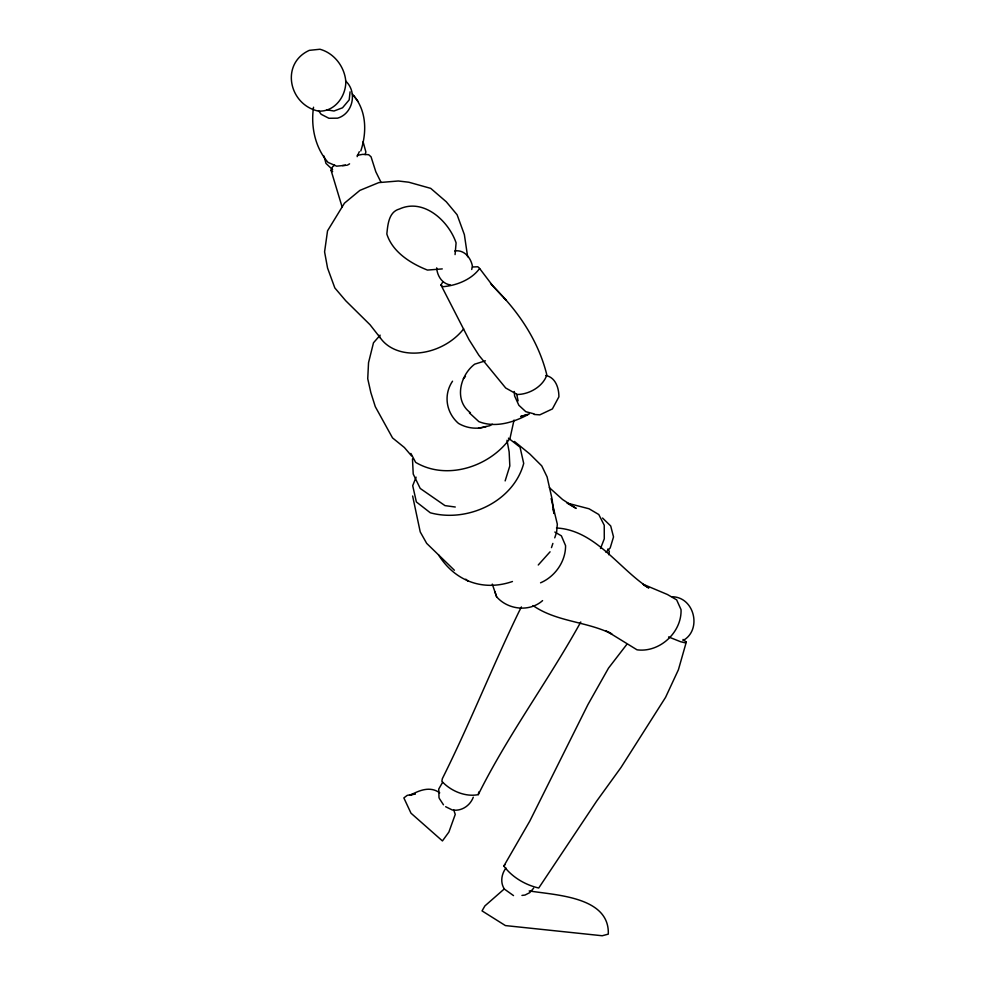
<?xml version="1.0" encoding="UTF-8"?>
<svg xmlns="http://www.w3.org/2000/svg" width="985" height="985" viewBox="0 0 985 985"><rect width="100%" height="100%" fill="white"/><g stroke="black" fill="none" stroke-linecap="round" stroke-linejoin="round"><path stroke-width="1.48" d="M514.022 420.078L509.996 438.411C489.68 466.767 446.747 480.852 415.658 462.371L410.88 453.432M350.081 91.839L349.183 99.891L342.521 107.796L333.989 111.009L326.589 109.803M455.07 254.586L456.092 242.876C448.717 220.997 423.612 197.862 399.393 209.029C388.632 211.898 387.794 224.949 386.834 233.999C392.424 252.012 410.757 263.524 427.478 270.075L442.265 268.905M556.611 532.232L557.325 524.168L551.144 498.521M313.538 107.217C310.669 126.437 315.052 147.541 328.042 162.402L336.611 166.169L346.166 165.246L342.435 165.566M521.397 606.932L518.676 612.288C492.081 667.202 469.66 724.012 442.363 778.63L441.859 781.277C450.539 790.893 465.388 797.259 478.279 794.624L478.784 791.965M471.729 269.496L472.394 266.085C470.867 257.701 464.07 249.402 454.774 250.99M360.805 150.988C366.888 132.47 366.74 111.096 353.652 95.619M359.279 151.715L357.149 156.652M608.631 554.703L609.333 551.489L607.831 549.027M365.152 154.608L365.878 151.986L363.083 141.754M683.048 639.437L686.286 642.085L678.419 669.726L665.577 697.331L621.006 767.475L596.651 801.137L538.733 888.014C525.35 885.01 512.028 877.13 503.84 866.037L529.819 821.047L587.934 704.595L608.508 668.125L626.595 644.67M505.145 480.902L509.824 465.93L509.146 451.943L507.004 440.233M485.396 360.842L474.671 364.167C459.958 375.322 453.789 400.612 470.448 412.74M551.477 547.623L552.88 543.424M554.74 537.835L556.143 533.636M600.53 548.46L604.285 538.832L604.236 525.239L598.794 514.515L589.042 508.777L567.028 503.064L576.163 508.408L562.595 499.53L549.359 487.649M416.089 477.171L412.703 485.691L416.372 501.944L430.297 512.779C467.296 522.924 513.468 501.734 523.7 463.43L520.043 447.178L508.432 438.153M342.201 207.281L331.034 170.245L332.585 166.822L334.666 165.184M452.534 381.195C443.25 394.874 446.131 412.69 458.493 423.402C466.816 428.29 477.048 429.608 486.245 426.517M478.279 794.624C508.137 734.576 548.423 680.598 580.781 621.991M442.462 782.558L438.756 789.022L439.014 797.739M473.292 797.21C470.104 805.705 461.559 811.443 452.386 810.015L445.639 806.715M503.729 297.532C523.823 319.62 539.682 345.821 546.847 374.977C542.944 386.563 529.216 394.419 517.285 394.48L505.687 387.991L478.907 355.326L469.057 339.739L440.972 284.997L442.991 281.636M472.541 267.009L477.823 266.763L479.621 268.486C471.483 279.715 456.326 285.601 442.77 286.721L440.972 284.997M505.97 868.044C501.414 873.954 500.072 882.745 504.443 889.123L513.517 895.599M503.84 866.037L505.12 864.534M533.661 888.138L529.708 892.669L524.968 895.07L521.952 895.414M380.173 335.171L373.487 342.78L368.538 362.665L367.737 378.72L370.852 392.621L375.297 406.682L392.522 437.906L404.367 447.498L411.508 455.846M538.253 564.996L550.073 551.809M463.381 378.696L465.474 376.467M605.972 552.216L610.195 547.931L613.52 536.923L610.712 525.978L602.537 518.036M503.988 889.196L484.891 905.929L482.034 910.891L505.404 925.58L602.217 935.75L608.287 934.137C609.764 896.609 555.577 895.217 529.167 890.92M686.286 642.085L685.375 642.885L680.475 641.678L668.581 636.926M542.587 600.604C529.561 612.276 507.841 609.85 496.612 596.775L492.291 584.105M682.999 640.558C702.157 630.117 694.684 597.107 672.213 596.75M529.277 413.909C514.429 422.196 495.517 428.29 478.845 421.617L469.402 412.9M347.348 165.197L349.577 163.842M492.328 424.215L489.668 425.742L478.525 428.229M540.556 582.812C554.998 576.631 565.698 561.561 565.575 545.653L561.388 535.852L554.851 532.048M527.837 414.34L520.622 416.544L527.258 414.734M415.313 793.861L410.105 795.289C419.388 790.315 430.137 785.845 439.729 792.851M415.227 793.713L407.162 795.4L403.862 797.924L410.991 813.191L442.437 840.931L448.889 832.066L455.255 814.386L453.666 809.756M357.247 155.322L362.726 154.35L368.624 154.694L371.037 156.775L375.814 171.759L380.912 182.102M512.446 581.507C482.872 591.689 454.873 581.064 438.559 554.912M556.488 527.985C595.137 530.078 618.568 568.37 648.746 587.971L643.944 585.176M534.239 414.463L539.805 414.857L552.388 408.935L558.889 396.856C558.975 388.041 555.528 377.218 545.641 375.482M455.267 507.016L444.974 505.613L420.213 488.449L413.22 474.019L412.481 458.911M450.256 284.874C442.019 283.778 437.118 275.591 436.687 267.858M534.067 413.885L525.818 411.693L518.873 405.291L514.601 395.958L514.281 391.501M643.119 584.265L667.411 594.497L676.646 599.853L681.041 609.629C681.891 632.345 659.618 652.858 637.024 649.817L605.997 630.732M608.237 631.89L611.845 633.983C586.592 621.313 556.648 621.978 533.008 605.578M514.429 441.452L529.782 453.974L541.738 465.868L547.094 476.9L551.945 498.422L554.013 513.481L553.041 509.159M331.034 170.245L332.647 171.636M465.782 579.192L468.072 581.248M332.635 169.752L325.973 163.399L323.979 156.024M454.38 570.253L426.677 543.375L420.226 531.912L412.629 496.009M490.555 283.52L506.364 300.351L492.746 285.785L479.621 268.486M380.382 337.966L370.052 324.767L345.735 300.757L334.826 287.928L327.562 268.068L324.582 251.864L327.537 230.822L344.454 203.156L359.882 190.388L378.794 182.607L398.309 180.994L408.775 182.213L430.716 188.369L446.291 201.79L457.102 214.767L464.366 234.627L467.641 256.777M352.359 93.944L358.097 101.541M345.575 80.992C357.53 91.704 353.184 113.632 337.535 118.175L328.904 118.274L321.159 114.285L318.487 110.64M439.384 798.539L443.472 804.807M494.876 591.665L496.612 596.775M516.743 394.357L518.098 400.883M463.664 328.867A51.269 38.821 -25.4 0 1 418.157 352.95A51.269 38.821 -25.4 0 1 378.794 335.405M345.809 81.546C345.944 96.678 334.297 112.29 318.155 111.071C288.617 104.435 280.343 63.459 309.339 50.346L319.977 49.25C334.371 53.215 344.688 66.968 345.809 81.546"/></g></svg>
